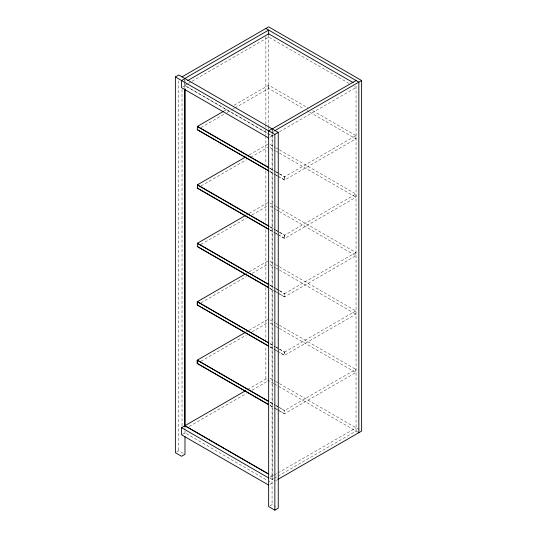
<?xml version="1.0" encoding="UTF-8"?>
<svg xmlns="http://www.w3.org/2000/svg" width="537" height="537" viewBox="0 0 537 537"><rect width="100%" height="100%" fill="white"/><g stroke="black" fill="none" stroke-linecap="round" stroke-linejoin="round"><path stroke-width="0.4" stroke-dasharray="2.69 2.01" d="M187.715 83.779L184.822 85.45L269.332 134.243M188.433 83.363L191.326 81.698M192.051 81.275L268.654 37.046L350.272 84.175M182.929 86.9L184.976 85.719L267.708 133.485M224.043 111.025L227.648 108.951M234.125 105.205L268.688 85.255L308.339 108.152M201.006 127.551L224.043 114.247M226.923 112.589L231.246 110.092M231.964 109.676L234.125 108.427M234.844 108.011L268.688 88.477L304.016 108.87M272.219 132.686L274.387 131.437M270.017 137.177L272.064 135.995L268.433 133.901M273.662 135.076L272.219 135.908L270.051 134.659M279.448 131.74L356.051 87.511L354.608 86.672M249.249 154.898L267.963 144.091M201.006 185.97L246.362 159.784M250.685 157.287L267.963 147.313M279.508 173.914L284.556 176.834L355.93 135.626L355.93 138.841L284.556 180.049L279.508 177.136M246.302 215.022L248.463 213.773M249.181 213.357L267.903 202.55M200.945 244.429L246.302 218.244M252.061 214.914L267.903 205.772M279.508 232.34L284.556 235.253L355.93 194.045L355.93 197.267L284.556 238.475L279.508 235.562M246.275 273.461L248.43 272.212M249.155 271.796L267.876 260.989M200.912 302.868L246.275 276.683M252.034 273.353L267.876 264.211M355.87 252.504L284.556 293.679L284.556 296.894L355.87 255.726L355.87 252.504L279.441 208.376M246.275 331.879L248.43 330.638M249.155 330.221L267.876 319.414M200.912 361.294L246.275 335.101M252.034 331.779L267.876 322.63M284.523 352.118L355.836 310.943L355.836 314.165L284.523 355.333L279.475 352.42M247.698 389.479L267.956 377.786M189.158 426.499L246.248 393.54M252.034 390.198L268.654 380.605M182.251 434.426L184.976 432.849L267.708 480.615M176.733 451.926L178.781 450.744L184.976 454.322M279.415 410.879L284.462 413.792L355.836 372.584L355.836 369.362L284.462 410.57L279.415 407.657M270.017 477.151L272.064 475.977L269.889 474.715M273.662 475.406L272.219 476.245L270.051 474.99M274.387 474.99L277.28 473.319M277.998 472.902L356.051 427.841M273.662 478.628L272.219 479.46L272.219 132.283M274.387 478.212L277.28 476.541M277.998 476.124L356.051 431.063L356.051 85.094M275.729 480.655L277.179 479.823M270.017 484.314L272.064 483.132L268.433 481.038M270.017 505.787L272.064 504.605L275.508 506.592M312.668 110.649L355.93 135.626M306.902 110.535L309.064 111.783M309.782 112.199L355.93 138.841M270.131 144.507L275.172 147.42M275.897 147.836L278.777 149.501M279.502 149.917L355.93 194.045M270.131 147.729L275.172 150.642M275.897 151.058L278.777 152.723M279.502 153.139L355.93 197.267M269.507 168.034L275.273 171.363M275.998 171.78L278.878 173.444M279.602 173.86L284.65 176.78L284.65 179.996L278.159 176.25M270.131 168.504L275.179 171.417M275.904 171.833L278.784 173.498M269.507 171.256L273.83 173.753M274.555 174.169L277.434 175.834M270.131 171.726L275.179 174.639M275.904 175.055L278.784 176.72M270.064 202.966L275.112 205.879M275.837 206.295L278.716 207.96M270.064 206.188L275.112 209.101M275.837 209.517L278.716 211.182M279.441 211.598L355.87 255.726M269.507 226.46L275.273 229.789M275.998 230.205L278.878 231.87M279.602 232.286L284.65 235.199L284.65 238.421L278.159 234.676M270.131 226.929L275.179 229.843M275.904 230.259L278.784 231.924M269.507 229.682L273.83 232.179M274.555 232.595L277.434 234.26M270.131 230.151L275.179 233.065M275.904 233.481L278.784 235.146M270.037 261.405L275.085 264.318M275.803 264.734L278.69 266.399M279.408 266.815L355.836 310.943M270.037 264.627L275.085 267.54M275.803 267.956L278.69 269.621M279.408 270.037L355.836 314.165M269.507 284.878L275.273 288.208M275.998 288.624L278.878 290.289M279.602 290.705L284.65 293.625L284.583 296.88L270.131 288.57M270.131 285.348L275.212 288.248M275.904 288.678L278.817 290.329M279.508 290.759L284.583 293.658M269.507 288.101L275.273 291.43M275.998 291.846L278.878 293.511M279.602 293.927L284.65 296.84M270.037 319.83L275.085 322.744M275.803 323.16L278.69 324.825M279.408 325.241L355.836 369.362M270.037 323.052L275.085 325.966M275.803 326.382L278.69 328.047M279.408 328.463L355.836 372.584M270.198 343.734L275.246 346.647M275.964 347.063L278.851 348.735M279.569 349.151L284.617 352.064L284.617 355.279L270.131 346.996M270.104 343.787L275.179 346.687M275.87 347.117L278.784 348.768M279.475 349.204L284.556 352.097L284.523 355.333M270.104 347.009L275.152 349.923M275.87 350.339L278.757 352.003M270.098 378.216L275.192 381.156M275.877 381.552L278.824 383.25M279.488 383.64L360.179 430.224M273.857 383.606L265.869 378.994L265.869 346.284M274.434 383.942L358.844 432.674M270.131 402.193L275.179 405.106M275.904 405.522L278.784 407.187M279.508 407.603L284.556 410.516L284.462 413.792M270.044 402.247L275.085 405.16M275.81 405.576L278.69 407.241M270.131 405.415L273.736 407.496M274.461 407.912L277.347 409.577M278.065 409.993L284.556 413.738M270.044 405.469L275.085 408.382M275.81 408.798L278.69 410.463M270.051 478.212L275.011 481.071M284.556 176.834L284.556 180.049M284.556 235.253L284.556 238.475M272.219 128.934L272.219 131.444M272.064 130.518L272.064 133.035M272.064 133.874L272.064 504.605M268.688 85.255L268.688 88.477M268.654 35.234L268.654 125.806M268.654 126.51L268.654 129.155M265.869 36.845L265.869 124.06M265.869 124.899L265.869 128.256M265.869 129.095L265.869 134.962M265.869 135.801L265.869 164.315M265.869 171.021L265.869 223.016M265.869 229.722L265.869 280.878M265.869 287.584L265.869 340.418M184.976 80.241L184.976 82.752M184.976 83.591L184.976 87.786M184.976 427.486L184.976 430.003M184.976 430.835L184.976 435.03M184.822 78.469L184.822 80.986M184.822 81.825L184.822 87.699M182.03 89.437L182.03 426.553M178.781 80.852L178.781 450.744"/><path stroke-width="0.81" d="M184.976 436.709L184.976 454.322L181.566 456.289L175.371 452.711L175.371 76.952L178.781 74.985L278.26 132.417L278.26 508.183L274.857 510.15L268.654 506.572L268.654 130.806L272.064 128.84M182.03 76.858L268.654 26.85L361.629 80.53L361.629 431.063L277.897 479.407M184.822 78.469L268.654 30.072L268.654 34.261M184.976 78.563L181.566 80.53L181.566 87.685L268.654 137.969M187.715 80.563L268.654 33.831L353.165 82.617M223.325 111.441L197.314 126.464L268.695 167.672M268.695 170.894L197.314 129.685L268.782 170.84M272.219 128.934L356.051 80.53M275.011 130.538L361.629 80.53M175.371 76.952L274.857 134.391L278.26 132.417M245.644 156.979L197.314 184.882L268.695 226.097M268.695 229.319L197.314 188.104L268.782 229.265M245.584 215.438L197.314 243.308L268.722 284.503M197.314 246.53L268.782 287.684L197.314 246.53L197.401 243.254L268.782 284.462M268.661 346.177L197.28 304.969L197.28 301.747L244.832 274.293M197.28 304.969L268.755 346.123M268.601 404.636L197.22 363.421L197.22 360.206L245.55 332.296M197.22 363.421L268.695 404.583M268.654 485.099L181.566 434.822L181.566 427.66L245.53 390.735M265.869 28.461L358.844 82.141L358.844 432.674M268.782 167.618L197.401 126.41L197.314 129.685M268.782 226.043L197.401 184.829L197.314 188.104M268.755 342.901L197.374 301.693L197.314 304.949M197.28 301.747L268.695 342.942M268.695 401.361L197.314 360.152L197.314 363.368M197.22 360.206L268.601 401.414M184.976 425.693L268.433 473.876M184.822 425.781L267.882 473.741M181.566 427.66L268.654 477.943M274.857 134.391L274.857 510.15M184.976 88.625L184.976 425.807M184.822 89.37L184.822 426.485"/></g></svg>
